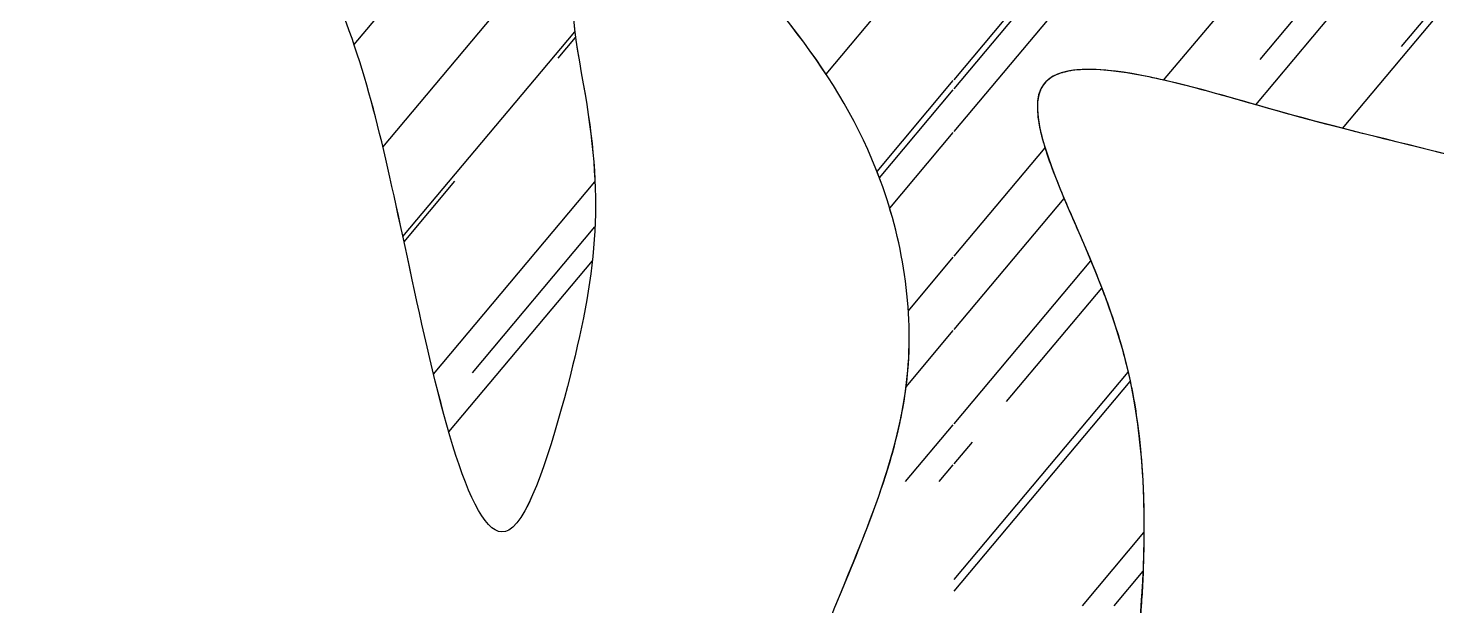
# Model space of a CAD drawing. Header units: millimetres. Extents: x 512961 to 1001058, y -961995 to -458543.
# Drawn here: x 934913.7 to 935018.4, y -884471.2 to -884428.2 of the extents above; entities that cross this region are included whole.
import ezdxf

# ---------------------------------------------------------------- set-up
doc = ezdxf.new("R2010")
doc.units = ezdxf.units.MM
doc.header["$MEASUREMENT"] = 0
doc.layers.add('填充', color=250, linetype='CONTINUOUS', lineweight=25)

msp = doc.modelspace()

# ---------------------------------------------------------------- linework, layer by layer
at = {"layer": '填充'}
for p, q in [((934937.88, -884429.47), (934978.25, -884381.36)), ((934940.02, -884437.09), (934972.9, -884397.91)), ((934982.48, -884432.08), (935009.14, -884400.31)), ((934982.48, -884432.76), (935009.14, -884400.99)), ((934982.48, -884435.93), (935009.14, -884404.17)), ((935011.36, -884435.7), (935025.36, -884419.02)), ((935015.74, -884429.62), (935024.61, -884419.05)), ((934998.05, -884432.11), (935008.13, -884420.11)), ((935009.14, -884428.89), (935017.25, -884419.23)), ((934972.96, -884431.66), (934982.42, -884420.38)), ((935005.22, -884430.58), (935009.14, -884425.9)), ((934941.5, -884443.74), (934954.28, -884428.51)), ((934953.05, -884430.47), (934954.34, -884428.94)), ((935004.9, -884433.95), (935009.14, -884428.89)), ((934976.75, -884438.91), (934982.42, -884432.15)), ((934976.93, -884439.38), (934982.42, -884432.84)), ((934977.69, -884441.64), (934982.42, -884436.01)), ((934982.48, -884445.21), (934989.24, -884437.16)), ((934941.59, -884444.13), (934945.37, -884439.63)), ((934943.78, -884453.97), (934955.78, -884439.67)), ((934982.48, -884450.67), (934990.66, -884440.92)), ((934946.67, -884453.89), (934955.78, -884443.03)), ((934944.91, -884458.26), (934955.59, -884445.54)), ((934979.08, -884449.27), (934982.42, -884445.29)), ((934982.48, -884457.67), (934992.65, -884445.55)), ((934986.38, -884456.02), (934993.46, -884447.58)), ((934978.91, -884454.92), (934982.42, -884450.74)), ((934982.48, -884469.26), (934995.42, -884453.84)), ((934982.48, -884470.12), (934995.57, -884454.52)), ((934978.87, -884461.97), (934982.42, -884457.75)), ((934982.48, -884460.66), (934983.84, -884459.04)), ((934981.38, -884461.97), (934982.42, -884460.73)), ((934992.02, -884471.21), (934996.59, -884465.76)), ((934994.38, -884471.21), (934996.53, -884468.64))]:
    msp.add_line(p, q, dxfattribs=at)
for points in [[(935066.74, -884085.41), (935060.05, -884107.97), (935065.07, -884157.81), (935081.51, -884172.01), (935092.94, -884174.52), (935101.57, -884172.29), (935106.59, -884165.89), (935111.33, -884150.85), (935121.64, -884145), (935132.79, -884143.33), (935137.71, -884146.47), (935126.08, -884152.13), (935120.74, -884163.43), (935125.63, -884202.35), (935122.51, -884214.36), (935109.16, -884229.49), (935096.69, -884238.39), (935082.45, -884240.61), (935085.12, -884247.72), (935094.47, -884253.06), (935112.72, -884264.63), (935126.96, -884283.76), (935132.75, -884306), (935132.75, -884321.12), (935102.01, -884389.54), (935091.02, -884394.35), (935078.65, -884399.38), (935090.1, -884402.35), (935100.63, -884395.95), (935104.98, -884397.32), (935098.34, -884405.79), (935064.74, -884416.7), (935050.77, -884414), (935035.89, -884412.65), (935020.12, -884412.65), (935006.14, -884417.6), (935026.88, -884418.95), (935044.46, -884420.31), (935058.43, -884429.77), (935074.66, -884433.82), (935089.54, -884433.82), (935100.36, -884434.27), (935112.08, -884434.27), (935121.54, -884427.06), (935127.85, -884415.8), (935132.36, -884423.01), (935133.71, -884433.37), (935126.95, -884442.38), (935117.03, -884451.84), (935104.41, -884452.74), (935077.82, -884452.29), (935092.69, -884459.04), (935110.27, -884476.61), (935131.39, -884520.53), (935134.89, -884532.46), (935139.25, -884550.21), (935128.13, -884592.52)], [(934864.48, -884729.51), (934860.09, -884698.51), (934871.42, -884672.08), (934892.21, -884658.39), (934916.3, -884644.7), (934930.94, -884638.09), (934948.42, -884637.62), (934962.12, -884638.09), (934973.46, -884639.51), (934980.07, -884639.03), (934978.18, -884633.84), (934968.26, -884626.76), (934959.28, -884613.08), (934953.62, -884603.16), (934937.56, -884586.64), (934923.38, -884581.92), (934899.77, -884582.39), (934876.62, -884588.53), (934865.76, -884600.33), (934863.4, -884612.6), (934864.81, -884624.4), (934867.17, -884630.54), (934868.59, -884622.99), (934873.79, -884614.49), (934879.93, -884611.66), (934894.1, -884617.32), (934899.77, -884623.93), (934902.6, -884631.48), (934902.6, -884641.87), (934899.77, -884649.89), (934891.74, -884652.25), (934877.1, -884653.67), (934868.12, -884648), (934861.03, -884642.81), (934854.42, -884636.2), (934847.81, -884625.82), (934847.81, -884619.21), (934847.34, -884607.88), (934853.47, -884586.17), (934865.29, -884572.01), (934877.1, -884567.29), (934894.1, -884565.87), (934908.27, -884564.93), (934924.8, -884568.23), (934930, -884570.12), (934926.95, -884559.23), (934926.73, -884548.2), (934929.16, -884540.69), (934933.14, -884537.38), (934939.1, -884534.95), (934945.73, -884534.07), (934951.92, -884534.29), (934956.11, -884536.94), (934958.54, -884540.69), (934961.19, -884547.54), (934960.97, -884554.82), (934960.09, -884559.46), (934951.92, -884558.35), (934947.28, -884558.35), (934943.52, -884559.23), (934941.53, -884564.09), (934941.53, -884568.95), (934944.85, -884573.36), (934955.89, -884582.19), (934961.86, -884585.94), (934969.59, -884596.54), (934970.91, -884599.63), (934969.15, -884585.28), (934968.93, -884576.89), (934970.47, -884563.43), (934975.33, -884552.17), (934981.96, -884544.45), (935007.36, -884533.85), (935022.6, -884533.85), (935037.18, -884540.91), (935046.9, -884547.09), (935055.24, -884552.47), (935051.16, -884542.44), (935052.1, -884531.5), (935059.3, -884521.5), (935063.99, -884513.99), (935074.63, -884516.18), (935081.2, -884524.93), (935084.01, -884538.69), (935086.21, -884547.13), (935085.27, -884550.57), (935098.87, -884546.97), (935103.61, -884536.31), (935103.61, -884525.64), (935102.82, -884505.09), (935099.26, -884484.93), (935087.4, -884468.34), (935068.02, -884456.09), (935032.43, -884441.47), (935020.17, -884437.91), (935006.33, -884434.35), (934988.93, -884432.77), (934992.09, -884444.23), (934995.65, -884454.9), (934996.44, -884470.31), (934991.3, -884495.21), (934981.02, -884514.18), (934961.25, -884529.98), (934923.28, -884538.68), (934895.2, -884535.91), (934877.8, -884526.43), (934864.36, -884516.15), (934855.66, -884505.09), (934851.7, -884489.28), (934852.49, -884476.64), (934857.24, -884465.57), (934866.73, -884456.09), (934876.62, -884455.69), (934891.64, -884459.64), (934899.55, -884470.31), (934901.92, -884480.59), (934901.14, -884494.42), (934899.95, -884498.76), (934897.18, -884499.95), (934893.22, -884496.79), (934888.48, -884492.05), (934883.74, -884490.86), (934877.01, -884492.84), (934871.48, -884499.16), (934871.48, -884507.85), (934876.62, -884514.57), (934894.81, -884517.34), (934905.88, -884520.5), (934924.86, -884519.32), (934945.43, -884516.55), (934965.2, -884501.14), (934970.34, -884480.59), (934979.04, -884453.72), (934976.67, -884438.7), (934970.34, -884428.03), (934961.25, -884421.31), (934955.71, -884422.1), (934955.05, -884433.17), (934953.73, -884454.9), (934949.38, -884465.57), (934942.2, -884446.96), (934936.64, -884426.13), (934919.96, -884404.61), (934908.85, -884400.44), (934880.33, -884377.1), (934860.29, -884353.5), (934847.57, -884331.15), (934841.93, -884305.57)]]:
    msp.add_spline(points, degree=3, dxfattribs=at)
for points, knots in [([(935137.71, -884147.23), (935136.87, -884149.01), (935122.54, -884150.64), (935118.22, -884173.03), (935128.42, -884193.11), (935122.84, -884217.63), (935109.66, -884227.76), (935099.55, -884241.37), (935079.32, -884236.26), (935085.26, -884250.11), (935098.06, -884253.69), (935114.19, -884264.18), (935128.32, -884282.76), (935133.28, -884303.46), (935132.87, -884340.56), (935118.9, -884382.27), (935092.34, -884394.6), (935071.52, -884398.59), (935092.85, -884405.93), (935096.97, -884394.29), (935108.77, -884397.85), (935087.77, -884414.47), (935072.05, -884419.39), (935050.61, -884413.36), (935035.2, -884412.86), (935022.15, -884410.96), (934996.31, -884419.74), (935028.52, -884419.19), (935044.53, -884417.63), (935057.72, -884431.52), (935074.07, -884434.4), (935088.22, -884433.61), (935100.56, -884434.14), (935112.53, -884435.56), (935122.77, -884429.01), (935126.61, -884410.61), (935133.3, -884424.24), (935135.47, -884434.03), (935126.04, -884442.73), (935117.96, -884453.79), (935101.38, -884452.54), (935065.79, -884449.45), (935098.88, -884459.71), (935114.52, -884481.97), (935128.49, -884508.91), (935134.29, -884530.65), (935136.22, -884536.87), (935136.86, -884539.08)], [142.556517, 142.556517, 142.556517, 142.556517, 152.114126, 162.579931, 195.411115, 205.795148, 222.681946, 235.498823, 247.561492, 253.922599, 262.931794, 281.013669, 300.972378, 320.20618, 332.864414, 395.641155, 405.677718, 416.848669, 426.745152, 437.06119, 440.880681, 449.885202, 479.451157, 491.36401, 503.864041, 517.069377, 529.475006, 546.862859, 561.620906, 575.744274, 589.741157, 602.189897, 611.253555, 621.062007, 631.018478, 641.821262, 648.937669, 657.680535, 667.107982, 678.577425, 689.169262, 711.429637, 725.102249, 745.902892, 786.690152, 797.093703, 802.815219, 802.815219, 802.815219, 802.815219]), ([(935137.71, -884147.23), (935136.87, -884149.01), (935122.54, -884150.64), (935118.22, -884173.03), (935128.42, -884193.11), (935122.84, -884217.63), (935109.66, -884227.76), (935099.55, -884241.37), (935079.32, -884236.26), (935085.26, -884250.11), (935098.06, -884253.69), (935114.19, -884264.18), (935128.32, -884282.76), (935133.28, -884303.46), (935132.87, -884340.56), (935118.9, -884382.27), (935092.34, -884394.6), (935071.52, -884398.59), (935092.85, -884405.93), (935096.97, -884394.29), (935108.77, -884397.85), (935087.77, -884414.47), (935072.05, -884419.39), (935050.61, -884413.36), (935035.2, -884412.86), (935022.15, -884410.96), (934996.31, -884419.74), (935028.52, -884419.19), (935044.53, -884417.63), (935057.72, -884431.52), (935074.07, -884434.4), (935084.78, -884433.8), (935089.89, -884433.82), (935090.06, -884433.82)], [142.556517, 142.556517, 142.556517, 142.556517, 152.114126, 162.579931, 195.411115, 205.795148, 222.681946, 235.498823, 247.561492, 253.922599, 262.931794, 281.013669, 300.972378, 320.20618, 332.864414, 395.641155, 405.677718, 416.848669, 426.745152, 437.06119, 440.880681, 449.885202, 479.451157, 491.36401, 503.864041, 517.069377, 529.475006, 546.862859, 561.620906, 575.744274, 589.741157, 602.189897, 602.632993, 602.632993, 602.632993, 602.632993]), ([(934973.67, -884471.21), (934976.02, -884465.45), (934980.59, -884455.12), (934977.8, -884439.11), (934970.97, -884428.21), (934963.87, -884420.58), (934952.52, -884421.51), (934956.71, -884438.76), (934955.63, -884449.25), (934948.16, -884473.9), (934941.2, -884442.79), (934937.82, -884425.6), (934925.56, -884404.78), (934900.24, -884399.12), (934881.42, -884378.25), (934860.76, -884355.57), (934845.82, -884331.56), (934843.23, -884314.28), (934841.93, -884305.57)], [1454.005224, 1454.005224, 1454.005224, 1454.005224, 1469.428212, 1482.15221, 1492.532236, 1501.99626, 1506.676518, 1515.953774, 1534.175357, 1543.817803, 1560.517141, 1578.555912, 1601.343802, 1611.276451, 1642.117232, 1668.03187, 1689.554144, 1711.478432, 1711.478432, 1711.478432, 1711.478432]), ([(934996.39, -884471.21), (934995.81, -884479.52), (934992.6, -884494.53), (934981.64, -884516.22), (934958.13, -884534.46), (934927.06, -884539.48), (934897.17, -884538.87), (934878.46, -884527.05), (934864.68, -884517.34), (934854.15, -884505), (934851.23, -884490.54), (934851.66, -884476.59), (934856.92, -884465.15), (934864.98, -884454.58), (934878.6, -884455.86), (934892.12, -884457.33), (934899.92, -884469.28), (934902.76, -884481.73), (934901.22, -884490.95), (934900.93, -884498.76), (934896.27, -884500.83), (934892.75, -884496.14), (934889.41, -884491.83), (934882.97, -884490.31), (934876.29, -884492.49), (934870.36, -884498.83), (934870.53, -884508.07), (934878.38, -884518.49), (934893.03, -884515.25), (934908.03, -884522.66), (934925.56, -884518.35), (934946.99, -884518.73), (934968.16, -884503.73), (934968.71, -884477.61), (934981.18, -884458.53), (934977.8, -884439.11), (934970.97, -884428.21), (934963.87, -884420.58), (934952.52, -884421.51), (934956.71, -884438.76), (934955.63, -884449.25), (934948.16, -884473.9), (934941.2, -884442.79), (934937.82, -884425.6), (934925.56, -884404.78), (934900.24, -884399.12), (934881.42, -884378.25), (934860.76, -884355.57), (934845.82, -884331.56), (934843.23, -884314.28), (934841.93, -884305.57)], [1044.395903, 1044.395903, 1044.395903, 1044.395903, 1064.934164, 1082.990142, 1104.176227, 1136.771401, 1160.382421, 1176.968049, 1191.131955, 1202.912284, 1216.547231, 1227.150752, 1237.228085, 1248.457324, 1256.735807, 1269.740724, 1280.8555, 1289.680125, 1301.273189, 1305.044704, 1307.565251, 1311.804179, 1317.416722, 1321.509266, 1327.374816, 1334.408051, 1341.684122, 1348.763532, 1364.164145, 1373.800542, 1389.716067, 1407.081767, 1428.062696, 1445.790407, 1469.428212, 1482.15221, 1492.532236, 1501.99626, 1506.676518, 1515.953774, 1534.175357, 1543.817803, 1560.517141, 1578.555912, 1601.343802, 1611.276451, 1642.117232, 1668.03187, 1689.554144, 1711.478432, 1711.478432, 1711.478432, 1711.478432]), ([(934996.39, -884471.21), (934995.81, -884479.52), (934992.6, -884494.53), (934981.64, -884516.22), (934958.13, -884534.46), (934927.06, -884539.48), (934897.17, -884538.87), (934878.46, -884527.05), (934864.68, -884517.34), (934854.15, -884505), (934851.23, -884490.54), (934851.66, -884476.59), (934856.92, -884465.15), (934864.98, -884454.58), (934878.6, -884455.86), (934892.12, -884457.33), (934899.92, -884469.28), (934902.76, -884481.73), (934901.22, -884490.95), (934900.93, -884498.76), (934896.27, -884500.83), (934892.75, -884496.14), (934889.41, -884491.83), (934882.97, -884490.31), (934876.29, -884492.49), (934870.36, -884498.83), (934870.53, -884508.07), (934878.38, -884518.49), (934893.03, -884515.25), (934908.03, -884522.66), (934925.56, -884518.35), (934946.99, -884518.73), (934968.16, -884503.73), (934968.71, -884477.61), (934981.18, -884458.53), (934977.8, -884439.11), (934970.97, -884428.21), (934963.87, -884420.58), (934952.52, -884421.51), (934956.71, -884438.76), (934955.63, -884449.25), (934948.16, -884473.9), (934941.2, -884442.79), (934937.82, -884425.6), (934925.56, -884404.78), (934900.24, -884399.12), (934881.42, -884378.25), (934860.76, -884355.57), (934845.82, -884331.56), (934843.23, -884314.28), (934841.93, -884305.57)], [1044.395903, 1044.395903, 1044.395903, 1044.395903, 1064.934164, 1082.990142, 1104.176227, 1136.771401, 1160.382421, 1176.968049, 1191.131955, 1202.912284, 1216.547231, 1227.150752, 1237.228085, 1248.457324, 1256.735807, 1269.740724, 1280.8555, 1289.680125, 1301.273189, 1305.044704, 1307.565251, 1311.804179, 1317.416722, 1321.509266, 1327.374816, 1334.408051, 1341.684122, 1348.763532, 1364.164145, 1373.800542, 1389.716067, 1407.081767, 1428.062696, 1445.790407, 1469.428212, 1482.15221, 1492.532236, 1501.99626, 1506.676518, 1515.953774, 1534.175357, 1543.817803, 1560.517141, 1578.555912, 1601.343802, 1611.276451, 1642.117232, 1668.03187, 1689.554144, 1711.478432, 1711.478432, 1711.478432, 1711.478432]), ([(935055.31, -884552.4), (935055.78, -884551.59), (935049.09, -884541.41), (935051.17, -884530.55), (935059.47, -884523.43), (935062.97, -884511.14), (935075.91, -884515.44), (935082.8, -884525.46), (935082.2, -884537.26), (935087.53, -884545.16), (935082.77, -884554.87), (935101.88, -884548.17), (935103.98, -884536.78), (935103.49, -884522.25), (935103.08, -884505.23), (935101.08, -884484.34), (935087.7, -884466.5), (935063.47, -884453.28), (935041.03, -884443.83), (935019.34, -884437.55), (935007.01, -884434.84), (934984.3, -884427.54), (934992.58, -884444.82), (934996.52, -884455.79), (934996.76, -884465.38), (934996.41, -884470.91), (934996.39, -884471.21)], [764.892219, 764.892219, 764.892219, 764.892219, 773.645156, 782.83713, 793.14958, 800.557172, 809.647116, 818.808349, 830.560073, 837.859175, 840.841365, 852.612684, 862.386633, 871.314206, 888.525862, 905.652854, 922.726903, 941.911913, 974.115329, 984.799547, 996.758657, 1011.381105, 1021.329757, 1030.743295, 1043.658991, 1044.395907, 1044.395907, 1044.395907, 1044.395907]), ([(935055.31, -884552.4), (935055.78, -884551.59), (935049.09, -884541.41), (935051.17, -884530.55), (935059.47, -884523.43), (935062.97, -884511.14), (935075.91, -884515.44), (935082.8, -884525.46), (935082.2, -884537.26), (935087.53, -884545.16), (935082.77, -884554.87), (935101.88, -884548.17), (935103.98, -884536.78), (935103.49, -884522.25), (935103.08, -884505.23), (935101.08, -884484.34), (935087.7, -884466.5), (935063.47, -884453.28), (935041.03, -884443.83), (935019.34, -884437.55), (935007.01, -884434.84), (934984.3, -884427.54), (934992.58, -884444.82), (934996.52, -884455.79), (934996.76, -884465.38), (934996.41, -884470.91), (934996.39, -884471.21)], [764.892219, 764.892219, 764.892219, 764.892219, 773.645156, 782.83713, 793.14958, 800.557172, 809.647116, 818.808349, 830.560073, 837.859175, 840.841365, 852.612684, 862.386633, 871.314206, 888.525862, 905.652854, 922.726903, 941.911913, 974.115329, 984.799547, 996.758657, 1011.381105, 1021.329757, 1030.743295, 1043.658991, 1044.395907, 1044.395907, 1044.395907, 1044.395907]), ([(935007.03, -884434.55), (935006.8, -884434.48), (935004.11, -884433.73), (935001.03, -884432.81), (934998.4, -884432.19)], [996.245664, 996.245664, 996.245664, 996.245664, 996.758657, 1002.15165, 1002.15165, 1002.15165, 1002.15165]), ([(935007.03, -884434.55), (935006.8, -884434.48), (935004.11, -884433.73), (935001.03, -884432.81), (934998.4, -884432.19)], [996.245664, 996.245664, 996.245664, 996.245664, 996.758657, 1002.15165, 1002.15165, 1002.15165, 1002.15165]), ([(935007.03, -884434.55), (935006.8, -884434.48), (935004.11, -884433.73), (935001.03, -884432.81), (934998.4, -884432.19)], [996.245664, 996.245664, 996.245664, 996.245664, 996.758657, 1002.15165, 1002.15165, 1002.15165, 1002.15165]), ([(934988.93, -884432.77), (934988.93, -884432.77), (934988.88, -884432.88), (934988.83, -884432.99), (934988.8, -884433.11)], [1011.3768316, 1011.3768316, 1011.3768316, 1011.3768316, 1011.3811047, 1011.8586195, 1011.8586195, 1011.8586195, 1011.8586195]), ([(934988.93, -884432.77), (934988.93, -884432.77), (934988.88, -884432.88), (934988.83, -884432.99), (934988.8, -884433.11)], [1011.3768316, 1011.3768316, 1011.3768316, 1011.3768316, 1011.3811047, 1011.8586195, 1011.8586195, 1011.8586195, 1011.8586195]), ([(934988.93, -884432.77), (934988.93, -884432.77), (934988.88, -884432.88), (934988.83, -884432.99), (934988.8, -884433.11)], [1011.3768316, 1011.3768316, 1011.3768316, 1011.3768316, 1011.3811047, 1011.8586195, 1011.8586195, 1011.8586195, 1011.8586195]), ([(935026.01, -884439.51), (935024.02, -884438.94), (935017.71, -884437.2), (935012.19, -884435.98), (935007.03, -884434.55)], [979.628809, 979.628809, 979.628809, 979.628809, 984.799547, 996.245664, 996.245664, 996.245664, 996.245664]), ([(935026.01, -884439.51), (935024.02, -884438.94), (935017.71, -884437.2), (935012.19, -884435.98), (935007.03, -884434.55)], [979.628809, 979.628809, 979.628809, 979.628809, 984.799547, 996.245664, 996.245664, 996.245664, 996.245664]), ([(935026.01, -884439.51), (935024.02, -884438.94), (935017.71, -884437.2), (935012.19, -884435.98), (935007.03, -884434.55)], [979.628809, 979.628809, 979.628809, 979.628809, 984.799547, 996.245664, 996.245664, 996.245664, 996.245664]), ([(934990.26, -884439.95), (934990.84, -884441.39), (934991.65, -884443.19), (934992.36, -884444.86), (934992.49, -884445.16)], [1018.066248, 1018.066248, 1018.066248, 1018.066248, 1021.329757, 1022.076132, 1022.076132, 1022.076132, 1022.076132]), ([(934990.26, -884439.95), (934990.84, -884441.39), (934991.65, -884443.19), (934992.36, -884444.86), (934992.49, -884445.16)], [1018.066248, 1018.066248, 1018.066248, 1018.066248, 1021.329757, 1022.076132, 1022.076132, 1022.076132, 1022.076132]), ([(934990.26, -884439.95), (934990.84, -884441.39), (934991.65, -884443.19), (934992.36, -884444.86), (934992.49, -884445.16)], [1018.066248, 1018.066248, 1018.066248, 1018.066248, 1021.329757, 1022.076132, 1022.076132, 1022.076132, 1022.076132]), ([(934994.82, -884451.56), (934995.15, -884452.67), (934995.44, -884453.86), (934995.69, -884455.08), (934995.71, -884455.17)], [1027.697198, 1027.697198, 1027.697198, 1027.697198, 1030.743295, 1030.98514, 1030.98514, 1030.98514, 1030.98514]), ([(934994.82, -884451.56), (934995.15, -884452.67), (934995.44, -884453.86), (934995.69, -884455.08), (934995.71, -884455.17)], [1027.697198, 1027.697198, 1027.697198, 1027.697198, 1030.743295, 1030.98514, 1030.98514, 1030.98514, 1030.98514]), ([(934994.82, -884451.56), (934995.15, -884452.67), (934995.44, -884453.86), (934995.69, -884455.08), (934995.71, -884455.17)], [1027.697198, 1027.697198, 1027.697198, 1027.697198, 1030.743295, 1030.98514, 1030.98514, 1030.98514, 1030.98514]), ([(934945.42, -884535.67), (934938.26, -884537.4), (934921.26, -884539.36), (934897.17, -884538.87), (934878.46, -884527.05), (934864.68, -884517.34), (934854.15, -884505), (934851.23, -884490.54), (934851.66, -884476.59), (934856.92, -884465.15), (934864.98, -884454.58), (934878.6, -884455.86), (934892.12, -884457.33), (934899.92, -884469.28), (934902.76, -884481.73), (934901.22, -884490.95), (934900.93, -884498.76), (934896.27, -884500.83), (934892.75, -884496.14), (934889.41, -884491.83), (934882.97, -884490.31), (934876.29, -884492.49), (934870.36, -884498.83), (934870.53, -884508.07), (934878.38, -884518.49), (934893.03, -884515.25), (934908.03, -884522.66), (934925.56, -884518.35), (934938.7, -884518.59), (934945.42, -884516.55)], [1118.297108, 1118.297108, 1118.297108, 1118.297108, 1136.771401, 1160.382421, 1176.968049, 1191.131955, 1202.912284, 1216.547231, 1227.150752, 1237.228085, 1248.457324, 1256.735807, 1269.740724, 1280.8555, 1289.680125, 1301.273189, 1305.044704, 1307.565251, 1311.804179, 1317.416722, 1321.509266, 1327.374816, 1334.408051, 1341.684122, 1348.763532, 1364.164145, 1373.800542, 1389.716067, 1407.080797, 1407.080797, 1407.080797, 1407.080797]), ([(934996.59, -884465.61), (934996.59, -884467.18), (934996.53, -884469.05), (934996.41, -884470.91), (934996.39, -884471.21)], [1039.808197, 1039.808197, 1039.808197, 1039.808197, 1043.658991, 1044.395903, 1044.395903, 1044.395903, 1044.395903]), ([(934996.59, -884465.61), (934996.59, -884467.18), (934996.53, -884469.05), (934996.41, -884470.91), (934996.39, -884471.21)], [1039.808197, 1039.808197, 1039.808197, 1039.808197, 1043.658991, 1044.395903, 1044.395903, 1044.395903, 1044.395903]), ([(934996.59, -884465.61), (934996.59, -884467.18), (934996.53, -884469.05), (934996.41, -884470.91), (934996.39, -884471.21)], [1039.808197, 1039.808197, 1039.808197, 1039.808197, 1043.658991, 1044.395903, 1044.395903, 1044.395903, 1044.395903]), ([(934996.39, -884471.21), (934996.39, -884471.21), (934996.05, -884476.06), (934996.72, -884466.35), (934996.39, -884471.21), (934996.39, -884471.21), (934996.39, -884471.21), (934996.39, -884471.21), (934996.39, -884471.21)], [1044.395906924922, 1044.395906924922, 1044.395906924922, 1044.395906924922, 1044.395906924922, 1044.395910661056, 1044.395910661056, 1044.395910661056, 1044.395910661056, 1044.395915125377, 1044.395915125377, 1044.395915125377, 1044.395915125377]), ([(934996.39, -884471.21), (934996.39, -884471.21), (934996.39, -884471.21), (934996.39, -884471.21), (934996.39, -884471.21), (934996.39, -884471.21), (934996.39, -884471.21), (934996.39, -884471.21)], [1044.395903256116, 1044.395903256116, 1044.395903256116, 1044.395903256116, 1044.395906924922, 1044.395906924922, 1044.395906924922, 1044.395906924922, 1044.395911389243, 1044.395911389243, 1044.395911389243, 1044.395911389243])]:
    msp.add_open_spline(points, degree=3, knots=knots, dxfattribs=at)
for points in [[(934990.22, -884431.66), (934990.17, -884431.68), (934990.12, -884431.7), (934990.07, -884431.72)], [(934990.22, -884431.66), (934990.17, -884431.68), (934990.12, -884431.7), (934990.07, -884431.72)], [(934990.22, -884431.66), (934990.17, -884431.68), (934990.12, -884431.7), (934990.07, -884431.72)], [(934990.44, -884431.58), (934990.36, -884431.61), (934990.29, -884431.63), (934990.22, -884431.66)], [(934990.44, -884431.58), (934990.36, -884431.61), (934990.29, -884431.63), (934990.22, -884431.66)], [(934990.44, -884431.58), (934990.36, -884431.61), (934990.29, -884431.63), (934990.22, -884431.66)], [(934990.7, -884431.51), (934990.61, -884431.53), (934990.52, -884431.56), (934990.44, -884431.58)], [(934990.7, -884431.51), (934990.61, -884431.53), (934990.52, -884431.56), (934990.44, -884431.58)], [(934990.7, -884431.51), (934990.61, -884431.53), (934990.52, -884431.56), (934990.44, -884431.58)], [(934991.06, -884431.43), (934990.94, -884431.45), (934990.81, -884431.48), (934990.7, -884431.51)], [(934991.06, -884431.43), (934990.94, -884431.45), (934990.81, -884431.48), (934990.7, -884431.51)], [(934991.06, -884431.43), (934990.94, -884431.45), (934990.81, -884431.48), (934990.7, -884431.51)], [(934991.46, -884431.37), (934991.32, -884431.39), (934991.19, -884431.41), (934991.06, -884431.43)], [(934991.46, -884431.37), (934991.32, -884431.39), (934991.19, -884431.41), (934991.06, -884431.43)], [(934991.46, -884431.37), (934991.32, -884431.39), (934991.19, -884431.41), (934991.06, -884431.43)], [(934992.01, -884431.33), (934991.82, -884431.34), (934991.64, -884431.35), (934991.46, -884431.37)], [(934992.01, -884431.33), (934991.82, -884431.34), (934991.64, -884431.35), (934991.46, -884431.37)], [(934992.01, -884431.33), (934991.82, -884431.34), (934991.64, -884431.35), (934991.46, -884431.37)], [(934992.47, -884431.32), (934992.31, -884431.32), (934992.16, -884431.32), (934992.01, -884431.33)], [(934992.47, -884431.32), (934992.31, -884431.32), (934992.16, -884431.32), (934992.01, -884431.33)], [(934992.47, -884431.32), (934992.31, -884431.32), (934992.16, -884431.32), (934992.01, -884431.33)], [(934993.03, -884431.33), (934992.84, -884431.32), (934992.65, -884431.32), (934992.47, -884431.32)], [(934993.03, -884431.33), (934992.84, -884431.32), (934992.65, -884431.32), (934992.47, -884431.32)], [(934993.03, -884431.33), (934992.84, -884431.32), (934992.65, -884431.32), (934992.47, -884431.32)], [(934996.14, -884431.72), (934995.02, -884431.51), (934993.97, -884431.37), (934993.03, -884431.33)], [(934996.14, -884431.72), (934995.02, -884431.51), (934993.97, -884431.37), (934993.03, -884431.33)], [(934996.14, -884431.72), (934995.02, -884431.51), (934993.97, -884431.37), (934993.03, -884431.33)], [(934989, -884432.64), (934988.97, -884432.68), (934988.95, -884432.72), (934988.93, -884432.77)], [(934989, -884432.64), (934988.97, -884432.68), (934988.95, -884432.72), (934988.93, -884432.77)], [(934989, -884432.64), (934988.97, -884432.68), (934988.95, -884432.72), (934988.93, -884432.77)], [(934989.11, -884432.47), (934989.07, -884432.52), (934989.03, -884432.58), (934989, -884432.64)], [(934989.11, -884432.47), (934989.07, -884432.52), (934989.03, -884432.58), (934989, -884432.64)], [(934989.11, -884432.47), (934989.07, -884432.52), (934989.03, -884432.58), (934989, -884432.64)], [(934989.2, -884432.35), (934989.17, -884432.39), (934989.14, -884432.43), (934989.11, -884432.47)], [(934989.2, -884432.35), (934989.17, -884432.39), (934989.14, -884432.43), (934989.11, -884432.47)], [(934989.2, -884432.35), (934989.17, -884432.39), (934989.14, -884432.43), (934989.11, -884432.47)], [(934989.33, -884432.21), (934989.29, -884432.25), (934989.24, -884432.3), (934989.2, -884432.35)], [(934989.33, -884432.21), (934989.29, -884432.25), (934989.24, -884432.3), (934989.2, -884432.35)], [(934989.33, -884432.21), (934989.29, -884432.25), (934989.24, -884432.3), (934989.2, -884432.35)], [(934989.44, -884432.11), (934989.41, -884432.14), (934989.37, -884432.17), (934989.33, -884432.21)], [(934989.44, -884432.11), (934989.41, -884432.14), (934989.37, -884432.17), (934989.33, -884432.21)], [(934989.44, -884432.11), (934989.41, -884432.14), (934989.37, -884432.17), (934989.33, -884432.21)], [(934989.6, -884431.98), (934989.55, -884432.02), (934989.5, -884432.06), (934989.44, -884432.11)], [(934989.6, -884431.98), (934989.55, -884432.02), (934989.5, -884432.06), (934989.44, -884432.11)], [(934989.6, -884431.98), (934989.55, -884432.02), (934989.5, -884432.06), (934989.44, -884432.11)], [(934989.73, -884431.9), (934989.69, -884431.92), (934989.65, -884431.95), (934989.6, -884431.98)], [(934989.73, -884431.9), (934989.69, -884431.92), (934989.65, -884431.95), (934989.6, -884431.98)], [(934989.73, -884431.9), (934989.69, -884431.92), (934989.65, -884431.95), (934989.6, -884431.98)], [(934989.88, -884431.81), (934989.83, -884431.84), (934989.78, -884431.87), (934989.73, -884431.9)], [(934989.88, -884431.81), (934989.83, -884431.84), (934989.78, -884431.87), (934989.73, -884431.9)], [(934989.88, -884431.81), (934989.83, -884431.84), (934989.78, -884431.87), (934989.73, -884431.9)], [(934990.07, -884431.72), (934990, -884431.75), (934989.94, -884431.78), (934989.88, -884431.81)], [(934990.07, -884431.72), (934990, -884431.75), (934989.94, -884431.78), (934989.88, -884431.81)], [(934990.07, -884431.72), (934990, -884431.75), (934989.94, -884431.78), (934989.88, -884431.81)], [(934998.4, -884432.19), (934997.63, -884432.01), (934996.87, -884431.85), (934996.14, -884431.72)], [(934998.4, -884432.19), (934997.63, -884432.01), (934996.87, -884431.85), (934996.14, -884431.72)], [(934998.4, -884432.19), (934997.63, -884432.01), (934996.87, -884431.85), (934996.14, -884431.72)], [(934988.69, -884433.66), (934988.68, -884433.75), (934988.68, -884433.83), (934988.67, -884433.92)], [(934988.69, -884433.66), (934988.68, -884433.75), (934988.68, -884433.83), (934988.67, -884433.92)], [(934988.69, -884433.66), (934988.68, -884433.75), (934988.68, -884433.83), (934988.67, -884433.92)], [(934988.71, -884433.49), (934988.7, -884433.54), (934988.7, -884433.6), (934988.69, -884433.66)], [(934988.71, -884433.49), (934988.7, -884433.54), (934988.7, -884433.6), (934988.69, -884433.66)], [(934988.71, -884433.49), (934988.7, -884433.54), (934988.7, -884433.6), (934988.69, -884433.66)], [(934988.76, -884433.27), (934988.74, -884433.34), (934988.73, -884433.41), (934988.71, -884433.49)], [(934988.76, -884433.27), (934988.74, -884433.34), (934988.73, -884433.41), (934988.71, -884433.49)], [(934988.76, -884433.27), (934988.74, -884433.34), (934988.73, -884433.41), (934988.71, -884433.49)], [(934988.8, -884433.11), (934988.78, -884433.16), (934988.77, -884433.21), (934988.76, -884433.27)], [(934988.8, -884433.11), (934988.78, -884433.16), (934988.77, -884433.21), (934988.76, -884433.27)], [(934988.8, -884433.11), (934988.78, -884433.16), (934988.77, -884433.21), (934988.76, -884433.27)], [(934988.67, -884433.92), (934988.67, -884434.05), (934988.67, -884434.18), (934988.67, -884434.31)], [(934988.67, -884433.92), (934988.67, -884434.05), (934988.67, -884434.18), (934988.67, -884434.31)], [(934988.67, -884433.92), (934988.67, -884434.05), (934988.67, -884434.18), (934988.67, -884434.31)], [(934988.67, -884434.31), (934988.68, -884434.44), (934988.69, -884434.58), (934988.7, -884434.72)], [(934988.67, -884434.31), (934988.68, -884434.44), (934988.69, -884434.58), (934988.7, -884434.72)], [(934988.67, -884434.31), (934988.68, -884434.44), (934988.69, -884434.58), (934988.7, -884434.72)], [(934988.7, -884434.72), (934988.72, -884434.9), (934988.74, -884435.09), (934988.78, -884435.29)], [(934988.7, -884434.72), (934988.72, -884434.9), (934988.74, -884435.09), (934988.78, -884435.29)], [(934988.7, -884434.72), (934988.72, -884434.9), (934988.74, -884435.09), (934988.78, -884435.29)], [(934988.78, -884435.29), (934988.81, -884435.5), (934988.86, -884435.73), (934988.91, -884435.96)], [(934988.78, -884435.29), (934988.81, -884435.5), (934988.86, -884435.73), (934988.91, -884435.96)], [(934988.78, -884435.29), (934988.81, -884435.5), (934988.86, -884435.73), (934988.91, -884435.96)], [(934988.91, -884435.96), (934988.96, -884436.17), (934989.02, -884436.39), (934989.08, -884436.61)], [(934988.91, -884435.96), (934988.96, -884436.17), (934989.02, -884436.39), (934989.08, -884436.61)], [(934988.91, -884435.96), (934988.96, -884436.17), (934989.02, -884436.39), (934989.08, -884436.61)], [(934989.08, -884436.61), (934989.16, -884436.9), (934989.25, -884437.21), (934989.36, -884437.52)], [(934989.08, -884436.61), (934989.16, -884436.9), (934989.25, -884437.21), (934989.36, -884437.52)], [(934989.08, -884436.61), (934989.16, -884436.9), (934989.25, -884437.21), (934989.36, -884437.52)], [(934989.36, -884437.52), (934989.61, -884438.3), (934989.92, -884439.12), (934990.26, -884439.95)], [(934989.36, -884437.52), (934989.61, -884438.3), (934989.92, -884439.12), (934990.26, -884439.95)], [(934989.36, -884437.52), (934989.61, -884438.3), (934989.92, -884439.12), (934990.26, -884439.95)], [(934992.49, -884445.16), (934992.9, -884446.15), (934993.28, -884447.09), (934993.62, -884448)], [(934992.49, -884445.16), (934992.9, -884446.15), (934993.28, -884447.09), (934993.62, -884448)], [(934992.49, -884445.16), (934992.9, -884446.15), (934993.28, -884447.09), (934993.62, -884448)], [(934993.62, -884448), (934994.08, -884449.22), (934994.48, -884450.39), (934994.82, -884451.56)], [(934993.62, -884448), (934994.08, -884449.22), (934994.48, -884450.39), (934994.82, -884451.56)], [(934993.62, -884448), (934994.08, -884449.22), (934994.48, -884450.39), (934994.82, -884451.56)], [(934995.71, -884455.17), (934995.87, -884455.99), (934996, -884456.83), (934996.11, -884457.69)], [(934995.71, -884455.17), (934995.87, -884455.99), (934996, -884456.83), (934996.11, -884457.69)], [(934995.71, -884455.17), (934995.87, -884455.99), (934996, -884456.83), (934996.11, -884457.69)], [(934996.11, -884457.69), (934996.27, -884458.87), (934996.39, -884460.07), (934996.47, -884461.29)], [(934996.11, -884457.69), (934996.27, -884458.87), (934996.39, -884460.07), (934996.47, -884461.29)], [(934996.11, -884457.69), (934996.27, -884458.87), (934996.39, -884460.07), (934996.47, -884461.29)], [(934996.47, -884461.29), (934996.56, -884462.71), (934996.6, -884464.16), (934996.59, -884465.61)], [(934996.47, -884461.29), (934996.56, -884462.71), (934996.6, -884464.16), (934996.59, -884465.61)], [(934996.47, -884461.29), (934996.56, -884462.71), (934996.6, -884464.16), (934996.59, -884465.61)]]:
    msp.add_open_spline(points, degree=3, dxfattribs=at)

doc.saveas('drawing.dxf')
